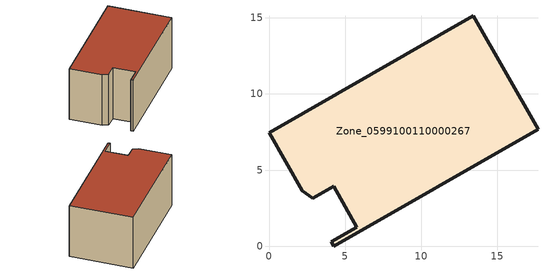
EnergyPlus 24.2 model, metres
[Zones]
Zone_0599100110000267
 floor ground (C_G): 2.87,3.14 2.2,3.65 0,7.47 13.41,15.14 17.67,7.67 4.26,0 4.1,0.28 5.77,1.25 4.24,3.92 z0
 wall outside (C_F): 4.24,3.92 5.77,1.25 4.1,0.28 4.26,0 17.67,7.67 13.41,15.14 0,7.47 2.2,3.65 2.87,3.14 4.24,3.92 z0:7.74
 roof outside (C_R): 2.2,3.65 2.87,3.14 4.24,3.92 5.77,1.25 4.1,0.28 4.26,0 17.67,7.67 13.41,15.14 0,7.47 z7.74
[BUILDING]
Pand.0599100110000267: North Axis=0; Terrain=City; Loads Convergence Tolerance Value=0.04; Temperature Convergence Tolerance Value=0.4; Solar Distribution=FullExterior; Maximum Number of Warmup Days=25; Minimum Number of Warmup Days=1
[Site:Location]
Rotterdam.The.Hague.AP_ZH_NLD Design_Conditions: Latitude=51.96; Longitude=4.45; Time Zone=1; Elevation=-4.5
[SITE:GROUNDTEMPERATURE:BUILDINGSURFACE]
18, 18, 18, 18, 18, 18, 18, 18, 18, 18, 18, 18
[MATERIAL] Thermal Absorptance=0.9; Solar Absorptance=0.7; Visible Absorptance=0.7
Name | Roughness | Thickness | Conductivity | Density | Specific Heat
G.TI.2015-2018 | MediumSmooth | 0.15 | 0.0428571 | 540 | 1210
F.TI.2015-2018 | Rough | 0.3 | 0.0666667 | 1920 | 840
R.TI.2015-2018 | MediumRough | 0.2 | 0.0333333 | 1500 | 1000
[CONSTRUCTION]
C_G: G.TI.2015-2018
C_F: F.TI.2015-2018
C_R: R.TI.2015-2018
[ZONE]
Zone_0599100110000267: Type=1; Multiplier=1; Ceiling Height=Autocalculate; Volume=Autocalculate; Floor Area=autocalculate; Part of Total Floor Area=Yes
[ZONEINFILTRATION:DESIGNFLOWRATE]
Infil_Zone_0599100110000267: Zone or ZoneList or Space or SpaceList=Zone_0599100110000267; Schedule=AlwaysOn; Design Flow Rate Calculation Method=Flow/Area; Flow Rate per Floor Area=0.0015; Constant Term Coefficient=1; Temperature Term Coefficient=0; Velocity Term Coefficient=0; Velocity Squared Term Coefficient=0
[HVACTEMPLATE:ZONE:IDEALLOADSAIRSYSTEM]
Zone_0599100110000267: Maximum Heating Supply Air Temperature=50; Minimum Cooling Supply Air Temperature=13; Maximum Heating Supply Air Humidity Ratio=0.0156; Minimum Cooling Supply Air Humidity Ratio=0.0077; Heating Limit=NoLimit; Cooling Limit=NoLimit; Dehumidification Control Type=ConstantSensibleHeatRatio; Cooling Sensible Heat Ratio=0.7; Dehumidification Setpoint=60; Humidification Control Type=None; Humidification Setpoint=30; Outdoor Air Method=None; Outdoor Air Flow Rate per Person=0.00944; Outdoor Air Flow Rate per Zone Floor Area=0; Outdoor Air Flow Rate per Zone=0; Demand Controlled Ventilation Type=None; Outdoor Air Economizer Type=NoEconomizer; Heat Recovery Type=None; Sensible Heat Recovery Effectiveness=0.7; Latent Heat Recovery Effectiveness=0.65
[ZONECONTROL:THERMOSTAT]
ThermostatControl_Zone_0599100110000267: Zone or ZoneList=Zone_0599100110000267; Control Type Schedule=DualSetpointControlType; Control 1=Thermostat_Zone_0599100110000267; Temperature Difference Between Cutout And Setpoint=0
[THERMOSTATSETPOINT:DUALSETPOINT]
Thermostat_Zone_0599100110000267: Heating Setpoint Temperature Schedule=HeatingSetpoint_Zone_0599100110000267; Cooling Setpoint Temperature Schedule=CoolingSetpoint_Zone_0599100110000267
[SCHEDULE:COMPACT]
HeatingSetpoint_Zone_0599100110000267: Through: 12/31, For: AllDays, Until: 24:00, 21
CoolingSetpoint_Zone_0599100110000267: Through: 12/31, For: AllDays, Until: 24:00, 24
DualSetpointControlType: Through: 12/31, For: AllDays, Until: 24:00, 4
AlwaysOn: Through: 12/31, For: AllDays, Until: 24:00, 1
